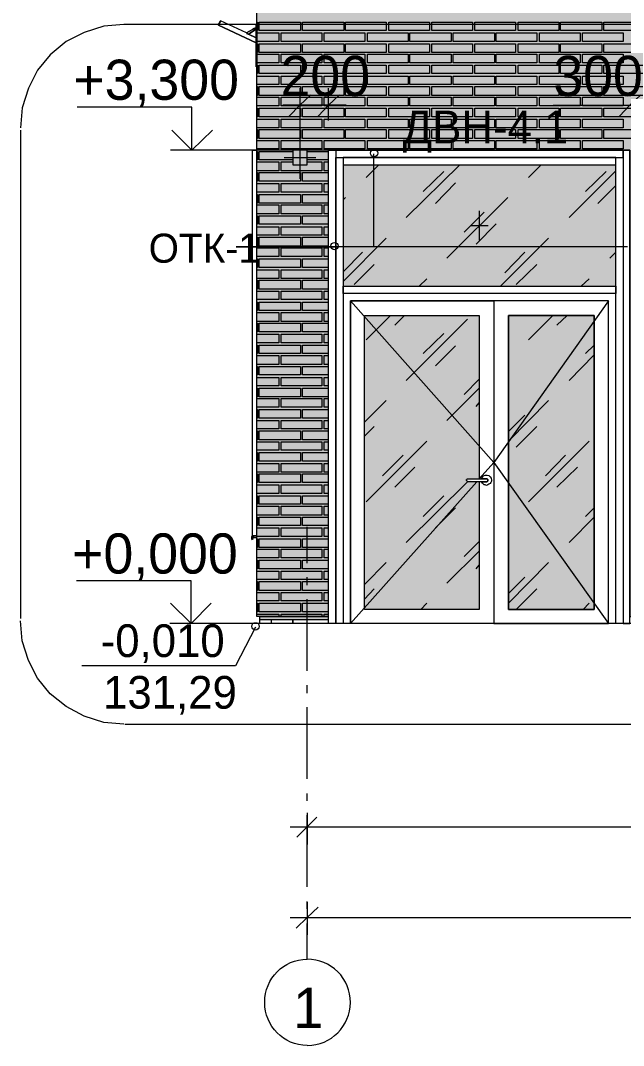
# Model space of a CAD drawing. Header units: millimetres. Extents: x -28928 to 100580, y -22867 to 36490.
# Drawn here: x -23521 to -19322, y 13356 to 20496 of the extents above; entities that cross this region are included whole.
import ezdxf

# ---------------------------------------------------------------- set-up
doc = ezdxf.new("R2010")
doc.units = ezdxf.units.MM
doc.layers.add('PDF _Геометрия', color=7, linetype='Continuous', true_color=0x8f8e8d)
doc.layers.add('PDF _Сплошная заливка', color=7, linetype='Continuous', true_color=0xffffff)
doc.layers.add('PDF _Текст', color=7, linetype='Continuous')

msp = doc.modelspace()

# ---------------------------------------------------------------- hatches: boundary and pattern name
at = {"layer": 'PDF _Сплошная заливка', "true_color": 0xdcd6cf, "transparency": 33554559}
msp.add_hatch(color=254, dxfattribs=at).paths.add_polyline_path([(-18676.6, 16343.4), (-18676.6, 19592.6), (-17276.3, 19592.6), (-17276.3, 16343.4), (19112.6, 16343.4), (19112.6, 30089.1), (-21853.9, 30089.1), (-21853.9, 16343.4), (-21375.9, 16343.4), (-21375.9, 19592.6), (-19277.4, 19592.6), (-19277.4, 16343.4)])
at = {"layer": 'PDF _Сплошная заливка', "transparency": 33554559}
msp.add_hatch(color=256, dxfattribs=at).paths.add_polyline_path([(-20326.6, 17286.8), (-20411.3, 17291), (-20415.5, 17295.3), (-20411.3, 17303.7), (-20326.6, 17303.7), (-20326.6, 18441.8), (-21126.3, 18441.8), (-21126.3, 16394.1), (-20326.6, 16394.1)])

# ---------------------------------------------------------------- linework, layer by layer
at = {"layer": 'PDF _Геометрия', "color": 7, "lineweight": 9}
for points in [[(-21853.9, 16296.8), (-21853.9, 16343.4), (-21875.1, 16343.4), (-21875.1, 30089.1)], [(-21375.9, 16343.4), (-21853.9, 16343.4), (-21375.9, 16343.4), (-21853.9, 16343.4), (-21375.9, 16343.4), (-21375.9, 19592.6), (-19277.4, 19592.6), (-19277.4, 16343.4), (-18676.6, 16343.4), (-18676.6, 19592.6), (-17276.3, 19592.6), (-17276.3, 16343.4), (19112.6, 16343.4), (19112.6, 30089.1), (19112.6, 16343.4), (19133.7, 16343.4), (19133.7, 30089.1), (19133.7, 16343.4), (52641.4, 16343.4)], [(-21947, 20409.1), (-22128.9, 20493.7), (-22133.2, 20489.5), (-22133.2, 20485.3), (-22137.4, 20481), (-22137.4, 20476.8), (-22141.6, 20472.6), (-22141.6, 20468.4), (-22141.6, 20464.1), (-21879.3, 20341.4), (-22141.6, 20464.1)], [(-16142.4, 19749.1), (-16155.1, 19888.7), (-16197.4, 20024.1), (-16265.1, 20151), (-16353.9, 20256.8), (-16463.9, 20349.9), (-16586.6, 20413.4), (-16722, 20455.7), (-16861.6, 20468.4), (-22801.6, 20468.4), (-22941.3, 20455.7), (-23076.6, 20413.4), (-23203.6, 20349.9), (-23313.6, 20256.8), (-23402.4, 20151), (-23465.9, 20024.1), (-23508.2, 19888.7), (-23520.9, 19749.1)], [(-22133.2, 20489.5), (-22133.2, 20485.3), (-22137.4, 20481), (-22137.4, 20476.8), (-22141.6, 20472.6), (-22141.6, 20468.4)], [(-21879.3, 20447.2), (-21947, 20409.1), (-21879.3, 20447.2), (-21904.7, 20434.5)], [(-21879.3, 20375.3), (-21934.3, 20400.7), (-21879.3, 20375.3), (-21934.3, 20400.7), (-21879.3, 20434.5)], [(-21947, 20409.1), (-21947, 20409.1)], [(-21947, 20404.9), (-21942.8, 20404.9), (-21938.6, 20404.9), (-21938.6, 20400.7), (-21934.3, 20400.7), (-21938.6, 20400.7), (-21934.3, 20400.7)], [(-21574.7, 20024.1), (-21574.7, 19905.7), (-21574.7, 19694.1), (-21574.7, 19393.7)], [(-21375.9, 19799.9), (-21375.9, 19905.7), (-21375.9, 20024.1)], [(-19395.9, 19905.7), (-18977, 19905.7), (-18977, 20024.1)], [(-20804.7, 19592.6), (-22057, 19592.6), (-22327.8, 19592.6), (-22327.8, 19893), (-23127.4, 19893)], [(-21253.2, 19905.7), (-21693.2, 19905.7)], [(-19810.5, 19905.7), (-19336.6, 19905.7), (-19125.1, 19905.7)], [(-23520.9, 19732.2), (-23520.9, 16330.7)], [(-21325.1, 16296.8), (-21325.1, 16322.2), (-21325.1, 16343.4), (-21325.1, 16381.4), (-21325.1, 18619.5), (-21325.1, 16296.8), (-21375.9, 16296.8), (-21375.9, 18619.5), (-21375.9, 19516.4), (-21375.9, 19592.6), (-21325.1, 19592.6), (-21325.1, 19516.4), (-21325.1, 18619.5), (-21325.1, 19541.8), (-21299.7, 19541.8), (-19349.3, 19541.8), (-19323.9, 19541.8), (-19323.9, 19592.6), (-19349.3, 19592.6), (-21299.7, 19592.6), (-21325.1, 19592.6), (-21325.1, 19541.8), (-21274.3, 19541.8), (-21274.3, 18619.5), (-21274.3, 16296.8), (-22082.4, 16296.8), (-22332, 16296.8), (-22332, 16593), (-23131.6, 16593)], [(-22175.5, 19592.6), (-22475.9, 19592.6)], [(-21062.8, 19567.2), (-21062.8, 18919.9), (-22018.9, 18919.9), (-21333.6, 18919.9)], [(-21875.1, 16893.4), (-21904.7, 16893.4), (-21904.7, 16969.5), (-21904.7, 19516.4), (-21904.7, 19592.6), (-21875.1, 19592.6)], [(-19374.7, 16296.8), (-19374.7, 18619.5), (-19374.7, 19541.8), (-21274.3, 19541.8), (-21274.3, 19491), (-19374.7, 19491), (-19374.7, 19541.8), (-19323.9, 19541.8), (-19323.9, 18619.5), (-19323.9, 16296.8), (-19277.4, 16296.8), (-19277.4, 18619.5), (-19277.4, 19516.4), (-19277.4, 19592.6), (-19323.9, 19592.6), (-19323.9, 19516.4), (-19323.9, 18619.5), (-19323.9, 16296.8)], [(-21684.7, 19541.8), (-21464.7, 19541.8)], [(-21113.6, 19402.2), (-21024.7, 19491)], [(-20834.3, 19123), (-20462, 19491)], [(-19983.9, 19402.2), (-19895.1, 19491)], [(-20715.9, 19304.9), (-20572, 19444.5)], [(-19700.5, 19123), (-19374.7, 19448.7)], [(-19586.3, 19304.9), (-19442.4, 19444.5)], [(-20631.3, 19220.3), (-20491.6, 19364.1)], [(-19501.6, 19220.3), (-19374.7, 19347.2)], [(-21274.3, 19245.7), (-21257.4, 19262.6)], [(-20550.9, 18839.5), (-20127.8, 19262.6)], [(-20432.4, 19021.4), (-20292.8, 19161)], [(-20326.6, 19169.5), (-20326.6, 18966.4)], [(-20385.9, 19068), (-20263.2, 19068)], [(-20347.8, 18936.8), (-20208.2, 19080.7)], [(-19294.3, 18919.9), (-22018.9, 18919.9)], [(-21274.3, 18678.7), (-20973.9, 18979.1)], [(-20178.6, 18644.9), (-19844.3, 18979.1)], [(-21274.3, 18746.4), (-21138.9, 18881.8)], [(-20148.9, 18738), (-20009.3, 18881.8)], [(-19417, 18839.5), (-19374.7, 18881.8)], [(-21198.2, 18657.6), (-21058.6, 18797.2)], [(-20068.6, 18657.6), (-19924.7, 18797.2)], [(-20745.5, 18644.9), (-20690.5, 18695.7)], [(-19615.9, 18644.9), (-19560.9, 18695.7)], [(-19425.5, 18543.4), (-20225.1, 17418), (-19425.5, 16296.8), (-19425.5, 18543.4), (-21223.6, 18543.4), (-21223.6, 16296.8), (-20343.6, 17282.6)], [(-20326.6, 17282.6), (-20326.6, 16394.1), (-21126.3, 16394.1), (-21126.3, 18441.8), (-20326.6, 18441.8), (-20326.6, 17303.7), (-20225.1, 17418), (-21223.6, 18543.4)], [(-21113.6, 18272.6), (-20944.3, 18441.8)], [(-20914.7, 18374.1), (-20847, 18441.8)], [(-19983.9, 18272.6), (-19814.7, 18441.8)], [(-19785.1, 18374.1), (-19713.2, 18441.8)], [(-20834.3, 17989.1), (-20407, 18416.4)], [(-20715.9, 18175.3), (-20572, 18314.9)], [(-20631.3, 18090.7), (-20491.6, 18230.3)], [(-19586.3, 18175.3), (-19527, 18234.5)], [(-19700.5, 17989.1), (-19527, 18166.8)], [(-20432.4, 17891.8), (-20326.6, 17997.6)], [(-20550.9, 17709.9), (-20326.6, 17934.1)], [(-21126.3, 17697.2), (-20973.9, 17849.5)], [(-20123.6, 17566), (-19844.3, 17849.5)], [(-20347.8, 17807.2), (-20326.6, 17832.6)], [(-20123.6, 17633.7), (-20009.3, 17748)], [(-21126.3, 17599.9), (-21058.6, 17667.6)], [(-20068.6, 17523.7), (-19924.7, 17667.6)], [(-21113.6, 17143), (-20690.5, 17566)], [(-19983.9, 17143), (-19560.9, 17566)], [(-20999.3, 17324.9), (-20855.5, 17468.7)], [(-19865.5, 17324.9), (-19725.9, 17468.7)], [(-20914.7, 17244.5), (-20775.1, 17384.1)], [(-19785.1, 17244.5), (-19641.3, 17384.1)], [(-20834.3, 16859.5), (-20407, 17282.6), (-20411.3, 17286.8), (-20415.5, 17291), (-20415.5, 17295.3), (-20415.5, 17299.5), (-20411.3, 17299.5), (-20411.3, 17303.7), (-20407, 17303.7), (-20275.9, 17303.7), (-20271.6, 17303.7), (-20267.4, 17299.5), (-20267.4, 17295.3), (-20263.2, 17295.3), (-20267.4, 17291), (-20267.4, 17286.8), (-20271.6, 17286.8), (-20271.6, 17282.6), (-20275.9, 17282.6), (-20407, 17282.6)], [(-20715.9, 17041.4), (-20572, 17185.3)], [(-20631.3, 16961), (-20491.6, 17100.7)], [(-19586.3, 17041.4), (-19527, 17100.7)], [(-19700.5, 16859.5), (-19527, 17037.2)], [(-21523.9, 16715.7), (-21523.9, 16969.5)], [(-21908.9, 16880.7), (-21908.9, 16880.7)], [(-20432.4, 16762.2), (-20326.6, 16868)], [(-20550.9, 16576), (-20326.6, 16800.3)], [(-21126.3, 16567.6), (-20973.9, 16719.9)], [(-20123.6, 16436.4), (-19844.3, 16719.9)], [(-20347.8, 16677.6), (-20326.6, 16703)], [(-21523.9, 16563.4), (-21523.9, 16618.4)], [(-20123.6, 16504.1), (-20009.3, 16618.4)], [(-21126.3, 16466), (-21058.6, 16538)], [(-20068.6, 16394.1), (-19924.7, 16538)], [(-21523.9, 15966.8), (-21523.9, 16466)], [(-20732.8, 16394.1), (-20690.5, 16436.4)], [(-19603.2, 16394.1), (-19560.9, 16436.4)], [(-22801.6, 15594.5), (-22941.3, 15607.2), (-23076.6, 15649.5), (-23203.6, 15717.2), (-23313.6, 15806), (-23402.4, 15916), (-23465.9, 16038.7), (-23508.2, 16174.1), (-23520.9, 16313.7)], [(-22179.7, 16296.8), (-22480.1, 16296.8)], [(82117.2, 14536.8), (82117.2, 16296.8), (63269.1, 16296.8), (-22471.6, 16296.8)], [(-21375.9, 16322.2), (-21853.9, 16322.2), (-21853.9, 16343.4)], [(-21853.9, 16326.4), (-21853.9, 16330.7)], [(-21773.6, 16296.8), (-21773.6, 16322.2)], [(-21325.1, 16343.4), (-21325.1, 16343.4)], [(-21325.1, 16330.7), (-21325.1, 16326.4)], [(-21883.6, 16271.4), (-22023.2, 16000.7), (-23093.6, 16000.7)], [(-21523.9, 15810.3), (-21523.9, 15865.3)], [(-21523.9, 15213.7), (-21523.9, 15713)], [(-22793.2, 15594.5), (-16798.2, 15594.5)], [(-21523.9, 15061.4), (-21523.9, 15112.2)], [(-21456.3, 14947.2), (-21523.9, 14879.5), (-21595.9, 14807.6)], [(-21523.9, 14976.8), (-21523.9, 14879.5), (-21523.9, 14756.8)], [(-21523.9, 14460.7), (-21523.9, 14959.9)], [(-21642.4, 14879.5), (18850.3, 14879.5), (18778.4, 14807.6)], [(-21523.9, 14308.4), (-21523.9, 14359.1)], [(-21523.9, 14354.9), (-21523.9, 14249.1), (-21523.9, 14126.4)], [(-21642.4, 14249.1), (82028.4, 14249.1)], [(-21523.9, 13957.2), (-21523.9, 14206.8)]]:
    msp.add_lwpolyline(points, dxfattribs=at)
for points in [[(-22128.9, 20493.7), (-22128.9, 20489.5), (-22133.2, 20489.5), (-22133.2, 20485.3), (-22137.4, 20481), (-22137.4, 20476.8), (-22141.6, 20472.6), (-22141.6, 20468.4), (-22141.6, 20464.1), (-22141.6, 20468.4), (-22137.4, 20468.4), (-22137.4, 20472.6), (-22133.2, 20476.8), (-22133.2, 20481), (-22128.9, 20485.3), (-22128.9, 20489.5)], [(-21879.3, 20434.5), (-21934.3, 20400.7)], [(-21875.1, 20468.4), (-21875.1, 20172.2), (-21879.3, 20172.2), (-21879.3, 20468.4)], [(-21523.9, 19592.6), (-21625.5, 19592.6), (-21625.5, 19491), (-21523.9, 19491)], [(-19374.7, 18594.1), (-21274.3, 18594.1), (-21274.3, 18644.9), (-19374.7, 18644.9)], [(-21223.6, 18543.4), (-20225.1, 18543.4), (-20225.1, 16296.8), (-21223.6, 16296.8)], [(-19425.5, 16296.8), (-19425.5, 18543.4), (-20225.1, 18543.4), (-20225.1, 16296.8)], [(-19527, 16394.1), (-19527, 18441.8), (-20123.6, 18441.8), (-20123.6, 16394.1)], [(-21875.1, 16906), (-21908.9, 16906), (-21908.9, 16880.7), (-21908.9, 16901.8)], [(-21908.9, 16880.7), (-21900.5, 16884.9)], [(-21625.5, 16296.8), (-21625.5, 16322.2)]]:
    msp.add_lwpolyline(points, close=True, dxfattribs=at)
at = {"layer": 'PDF _Геометрия', "lineweight": 9}
for points in [[(-21875.1, 20485.3), (-21870.9, 20485.3), (-21870.9, 20426), (-21875.1, 20426)], [(-21875.1, 20409.1), (-21862.4, 20409.1), (-21853.9, 20409.1), (-21722.8, 20409.1), (-21722.8, 20349.9), (-21853.9, 20349.9), (-21862.4, 20349.9), (-21875.1, 20349.9)], [(-21875.1, 20333), (-21870.9, 20333), (-21870.9, 20273.7), (-21875.1, 20273.7)], [(-21875.1, 20261), (-21862.4, 20261), (-21853.9, 20261), (-21722.8, 20261), (-21722.8, 20201.8), (-21853.9, 20201.8), (-21862.4, 20201.8), (-21875.1, 20201.8)], [(-21875.1, 20184.9), (-21870.9, 20184.9), (-21870.9, 20125.7), (-21875.1, 20125.7)], [(-21875.1, 20108.7), (-21862.4, 20108.7), (-21853.9, 20108.7), (-21722.8, 20108.7), (-21722.8, 20049.5), (-21853.9, 20049.5), (-21862.4, 20049.5), (-21875.1, 20049.5)], [(-21875.1, 20036.8), (-21870.9, 20036.8), (-21870.9, 19973.4), (-21875.1, 19973.4)], [(-21875.1, 19960.7), (-21862.4, 19960.7), (-21853.9, 19960.7), (-21722.8, 19960.7), (-21722.8, 19901.4), (-21853.9, 19901.4), (-21862.4, 19901.4), (-21875.1, 19901.4)], [(-21875.1, 19884.5), (-21870.9, 19884.5), (-21870.9, 19825.3), (-21875.1, 19825.3)], [(-21875.1, 19808.4), (-21862.4, 19808.4), (-21853.9, 19808.4), (-21722.8, 19808.4), (-21722.8, 19749.1), (-21853.9, 19749.1), (-21862.4, 19749.1), (-21875.1, 19749.1)], [(-21875.1, 19736.4), (-21870.9, 19736.4), (-21870.9, 19673), (-21875.1, 19673)], [(-21875.1, 19660.3), (-21862.4, 19660.3), (-21853.9, 19660.3), (-21722.8, 19660.3), (-21722.8, 19601), (-21853.9, 19601), (-21862.4, 19601), (-21875.1, 19601)], [(-21875.1, 19584.1), (-21870.9, 19584.1), (-21870.9, 19524.9), (-21875.1, 19524.9)], [(-21625.5, 19524.9), (-21853.9, 19524.9), (-21858.2, 19524.9), (-21858.2, 19584.1), (-21853.9, 19584.1), (-21625.5, 19584.1)], [(-21523.9, 19584.1), (-21375.9, 19584.1)], [(-21875.1, 19512.2), (-21862.4, 19512.2), (-21853.9, 19512.2), (-21722.8, 19512.2), (-21722.8, 19448.7), (-21853.9, 19448.7), (-21862.4, 19448.7), (-21875.1, 19448.7)], [(-21523.9, 19512.2), (-21422.4, 19512.2), (-21422.4, 19448.7), (-21566.3, 19448.7), (-21705.9, 19448.7), (-21705.9, 19512.2), (-21625.5, 19512.2)], [(-21375.9, 19524.9), (-21523.9, 19524.9)], [(-21375.9, 19448.7), (-21405.5, 19448.7), (-21405.5, 19512.2), (-21375.9, 19512.2)], [(-21875.1, 19436), (-21870.9, 19436), (-21870.9, 19376.8), (-21875.1, 19376.8)], [(-21375.9, 19376.8), (-21557.8, 19376.8), (-21557.8, 19436), (-21375.9, 19436)], [(-21875.1, 19359.9), (-21862.4, 19359.9), (-21853.9, 19359.9), (-21722.8, 19359.9), (-21722.8, 19300.7), (-21853.9, 19300.7), (-21862.4, 19300.7), (-21875.1, 19300.7)], [(-21375.9, 19300.7), (-21405.5, 19300.7), (-21405.5, 19359.9), (-21375.9, 19359.9)], [(-21875.1, 19283.7), (-21870.9, 19283.7), (-21870.9, 19224.5), (-21875.1, 19224.5)], [(-21375.9, 19224.5), (-21557.8, 19224.5), (-21557.8, 19283.7), (-21375.9, 19283.7)], [(-21875.1, 19211.8), (-21862.4, 19211.8), (-21853.9, 19211.8), (-21722.8, 19211.8), (-21722.8, 19148.4), (-21853.9, 19148.4), (-21862.4, 19148.4), (-21875.1, 19148.4)], [(-21375.9, 19148.4), (-21405.5, 19148.4), (-21405.5, 19211.8), (-21375.9, 19211.8)], [(-21875.1, 19135.7), (-21870.9, 19135.7), (-21870.9, 19076.4), (-21875.1, 19076.4)], [(-21375.9, 19076.4), (-21557.8, 19076.4), (-21557.8, 19135.7), (-21375.9, 19135.7)], [(-21875.1, 19059.5), (-21862.4, 19059.5), (-21853.9, 19059.5), (-21722.8, 19059.5), (-21722.8, 19000.3), (-21853.9, 19000.3), (-21862.4, 19000.3), (-21875.1, 19000.3)], [(-21375.9, 19000.3), (-21405.5, 19000.3), (-21405.5, 19059.5), (-21375.9, 19059.5)], [(-21875.1, 18987.6), (-21870.9, 18987.6), (-21870.9, 18924.1), (-21875.1, 18924.1)], [(-21375.9, 18924.1), (-21557.8, 18924.1), (-21557.8, 18987.6), (-21375.9, 18987.6)], [(-21875.1, 18911.4), (-21862.4, 18911.4), (-21853.9, 18911.4), (-21722.8, 18911.4), (-21722.8, 18852.2), (-21853.9, 18852.2), (-21862.4, 18852.2), (-21875.1, 18852.2)], [(-21375.9, 18852.2), (-21405.5, 18852.2), (-21405.5, 18911.4), (-21375.9, 18911.4)], [(-21875.1, 18835.3), (-21870.9, 18835.3), (-21870.9, 18776), (-21875.1, 18776)], [(-21375.9, 18776), (-21557.8, 18776), (-21557.8, 18835.3), (-21375.9, 18835.3)], [(-21875.1, 18759.1), (-21862.4, 18759.1), (-21853.9, 18759.1), (-21722.8, 18759.1), (-21722.8, 18699.9), (-21853.9, 18699.9), (-21862.4, 18699.9), (-21875.1, 18699.9)], [(-21375.9, 18699.9), (-21405.5, 18699.9), (-21405.5, 18759.1), (-21375.9, 18759.1)], [(-21875.1, 18687.2), (-21870.9, 18687.2), (-21870.9, 18623.7), (-21875.1, 18623.7)], [(-21375.9, 18623.7), (-21557.8, 18623.7), (-21557.8, 18687.2), (-21375.9, 18687.2)], [(-21875.1, 18611), (-21862.4, 18611), (-21853.9, 18611), (-21722.8, 18611), (-21722.8, 18551.8), (-21853.9, 18551.8), (-21862.4, 18551.8), (-21875.1, 18551.8)], [(-21375.9, 18551.8), (-21405.5, 18551.8), (-21405.5, 18611), (-21375.9, 18611)], [(-21875.1, 18534.9), (-21870.9, 18534.9), (-21870.9, 18475.7), (-21875.1, 18475.7)], [(-21375.9, 18475.7), (-21557.8, 18475.7), (-21557.8, 18534.9), (-21375.9, 18534.9)], [(-21875.1, 18463), (-21862.4, 18463), (-21853.9, 18463), (-21722.8, 18463), (-21722.8, 18399.5), (-21853.9, 18399.5), (-21862.4, 18399.5), (-21875.1, 18399.5)], [(-21375.9, 18399.5), (-21405.5, 18399.5), (-21405.5, 18463), (-21375.9, 18463)], [(-21875.1, 18386.8), (-21870.9, 18386.8), (-21870.9, 18327.6), (-21875.1, 18327.6)], [(-21375.9, 18327.6), (-21557.8, 18327.6), (-21557.8, 18386.8), (-21375.9, 18386.8)], [(-21875.1, 18310.7), (-21862.4, 18310.7), (-21853.9, 18310.7), (-21722.8, 18310.7), (-21722.8, 18251.4), (-21853.9, 18251.4), (-21862.4, 18251.4), (-21875.1, 18251.4)], [(-21375.9, 18251.4), (-21405.5, 18251.4), (-21405.5, 18310.7), (-21375.9, 18310.7)], [(-21875.1, 18234.5), (-21870.9, 18234.5), (-21870.9, 18175.3), (-21875.1, 18175.3)], [(-21375.9, 18175.3), (-21557.8, 18175.3), (-21557.8, 18234.5), (-21375.9, 18234.5)], [(-21875.1, 18162.6), (-21862.4, 18162.6), (-21853.9, 18162.6), (-21722.8, 18162.6), (-21722.8, 18099.1), (-21853.9, 18099.1), (-21862.4, 18099.1), (-21875.1, 18099.1)], [(-21375.9, 18099.1), (-21405.5, 18099.1), (-21405.5, 18162.6), (-21375.9, 18162.6)], [(-21875.1, 18086.4), (-21870.9, 18086.4), (-21870.9, 18027.2), (-21875.1, 18027.2)], [(-21375.9, 18027.2), (-21557.8, 18027.2), (-21557.8, 18086.4), (-21375.9, 18086.4)], [(-21875.1, 18010.3), (-21862.4, 18010.3), (-21853.9, 18010.3), (-21722.8, 18010.3), (-21722.8, 17951), (-21853.9, 17951), (-21862.4, 17951), (-21875.1, 17951)], [(-21375.9, 17951), (-21405.5, 17951), (-21405.5, 18010.3), (-21375.9, 18010.3)], [(-21875.1, 17934.1), (-21870.9, 17934.1), (-21870.9, 17874.9), (-21875.1, 17874.9)], [(-21375.9, 17874.9), (-21557.8, 17874.9), (-21557.8, 17934.1), (-21375.9, 17934.1)], [(-21875.1, 17862.2), (-21862.4, 17862.2), (-21853.9, 17862.2), (-21722.8, 17862.2), (-21722.8, 17803), (-21853.9, 17803), (-21862.4, 17803), (-21875.1, 17803)], [(-21375.9, 17803), (-21405.5, 17803), (-21405.5, 17862.2), (-21375.9, 17862.2)], [(-21875.1, 17786), (-21870.9, 17786), (-21870.9, 17726.8), (-21875.1, 17726.8)], [(-21375.9, 17726.8), (-21557.8, 17726.8), (-21557.8, 17786), (-21375.9, 17786)], [(-21875.1, 17709.9), (-21862.4, 17709.9), (-21853.9, 17709.9), (-21722.8, 17709.9), (-21722.8, 17650.7), (-21853.9, 17650.7), (-21862.4, 17650.7), (-21875.1, 17650.7)], [(-21375.9, 17650.7), (-21405.5, 17650.7), (-21405.5, 17709.9), (-21375.9, 17709.9)], [(-21875.1, 17638), (-21870.9, 17638), (-21870.9, 17574.5), (-21875.1, 17574.5)], [(-21375.9, 17574.5), (-21557.8, 17574.5), (-21557.8, 17638), (-21375.9, 17638)], [(-21875.1, 17561.8), (-21862.4, 17561.8), (-21853.9, 17561.8), (-21722.8, 17561.8), (-21722.8, 17502.6), (-21853.9, 17502.6), (-21862.4, 17502.6), (-21875.1, 17502.6)], [(-21375.9, 17502.6), (-21405.5, 17502.6), (-21405.5, 17561.8), (-21375.9, 17561.8)], [(-21875.1, 17485.7), (-21870.9, 17485.7), (-21870.9, 17426.4), (-21875.1, 17426.4)], [(-21375.9, 17426.4), (-21557.8, 17426.4), (-21557.8, 17485.7), (-21375.9, 17485.7)], [(-21875.1, 17409.5), (-21862.4, 17409.5), (-21853.9, 17409.5), (-21722.8, 17409.5), (-21722.8, 17350.3), (-21853.9, 17350.3), (-21862.4, 17350.3), (-21875.1, 17350.3)], [(-21375.9, 17350.3), (-21405.5, 17350.3), (-21405.5, 17409.5), (-21375.9, 17409.5)], [(-21875.1, 17337.6), (-21870.9, 17337.6), (-21870.9, 17278.4), (-21875.1, 17278.4)], [(-21375.9, 17278.4), (-21557.8, 17278.4), (-21557.8, 17337.6), (-21375.9, 17337.6)], [(-21875.1, 17261.4), (-21862.4, 17261.4), (-21853.9, 17261.4), (-21722.8, 17261.4), (-21722.8, 17202.2), (-21853.9, 17202.2), (-21862.4, 17202.2), (-21875.1, 17202.2)], [(-21375.9, 17202.2), (-21405.5, 17202.2), (-21405.5, 17261.4), (-21375.9, 17261.4)], [(-21875.1, 17185.3), (-21870.9, 17185.3), (-21870.9, 17126), (-21875.1, 17126)], [(-21375.9, 17126), (-21557.8, 17126), (-21557.8, 17185.3), (-21375.9, 17185.3)], [(-21875.1, 17113.4), (-21862.4, 17113.4), (-21853.9, 17113.4), (-21722.8, 17113.4), (-21722.8, 17049.9), (-21853.9, 17049.9), (-21862.4, 17049.9), (-21875.1, 17049.9)], [(-21375.9, 17049.9), (-21405.5, 17049.9), (-21405.5, 17113.4), (-21375.9, 17113.4)], [(-21875.1, 17037.2), (-21870.9, 17037.2), (-21870.9, 16978), (-21875.1, 16978)], [(-21375.9, 16978), (-21557.8, 16978), (-21557.8, 17037.2), (-21375.9, 17037.2)], [(-21875.1, 16961), (-21862.4, 16961), (-21853.9, 16961), (-21722.8, 16961), (-21722.8, 16901.8), (-21853.9, 16901.8), (-21862.4, 16901.8), (-21875.1, 16901.8)], [(-21375.9, 16901.8), (-21405.5, 16901.8), (-21405.5, 16961), (-21375.9, 16961)], [(-21875.1, 16884.9), (-21870.9, 16884.9), (-21870.9, 16825.7), (-21875.1, 16825.7)], [(-21375.9, 16825.7), (-21557.8, 16825.7), (-21557.8, 16884.9), (-21375.9, 16884.9)], [(-21875.1, 16813), (-21862.4, 16813), (-21853.9, 16813), (-21722.8, 16813), (-21722.8, 16753.7), (-21853.9, 16753.7), (-21862.4, 16753.7), (-21875.1, 16753.7)], [(-21375.9, 16753.7), (-21405.5, 16753.7), (-21405.5, 16813), (-21375.9, 16813)], [(-21875.1, 16736.8), (-21870.9, 16736.8), (-21870.9, 16677.6), (-21875.1, 16677.6)], [(-21375.9, 16677.6), (-21557.8, 16677.6), (-21557.8, 16736.8), (-21375.9, 16736.8)], [(-21875.1, 16660.7), (-21862.4, 16660.7), (-21853.9, 16660.7), (-21722.8, 16660.7), (-21722.8, 16601.4), (-21853.9, 16601.4), (-21862.4, 16601.4), (-21875.1, 16601.4)], [(-21375.9, 16601.4), (-21405.5, 16601.4), (-21405.5, 16660.7), (-21375.9, 16660.7)], [(-21875.1, 16588.7), (-21870.9, 16588.7), (-21870.9, 16525.3), (-21875.1, 16525.3)], [(-21375.9, 16525.3), (-21557.8, 16525.3), (-21557.8, 16588.7), (-21375.9, 16588.7)], [(-21875.1, 16512.6), (-21862.4, 16512.6), (-21853.9, 16512.6), (-21722.8, 16512.6), (-21722.8, 16453.4), (-21853.9, 16453.4), (-21862.4, 16453.4), (-21875.1, 16453.4)], [(-21375.9, 16453.4), (-21405.5, 16453.4), (-21405.5, 16512.6), (-21375.9, 16512.6)], [(-21875.1, 16436.4), (-21870.9, 16436.4), (-21870.9, 16377.2), (-21875.1, 16377.2)], [(-21375.9, 16377.2), (-21557.8, 16377.2), (-21557.8, 16436.4), (-21375.9, 16436.4)], [(-21875.1, 16360.3), (-21862.4, 16360.3), (-21853.9, 16360.3), (-21722.8, 16360.3), (-21722.8, 16343.4)], [(-21705.9, 16343.4), (-21705.9, 16360.3), (-21566.3, 16360.3), (-21422.4, 16360.3), (-21422.4, 16343.4)], [(-21405.5, 16343.4), (-21405.5, 16360.3), (-21375.9, 16360.3)]]:
    msp.add_lwpolyline(points, dxfattribs=at)
for points in [[(-21570.5, 20485.3), (-21570.5, 20426), (-21853.9, 20426), (-21858.2, 20426), (-21858.2, 20485.3), (-21853.9, 20485.3)], [(-21270.1, 20485.3), (-21270.1, 20426), (-21557.8, 20426), (-21557.8, 20485.3)], [(-20973.9, 20485.3), (-20973.9, 20426), (-21257.4, 20426), (-21257.4, 20485.3)], [(-20673.6, 20485.3), (-20673.6, 20426), (-20957, 20426), (-20957, 20485.3)], [(-20373.2, 20485.3), (-20373.2, 20426), (-20656.6, 20426), (-20656.6, 20485.3)], [(-20072.8, 20485.3), (-20072.8, 20426), (-20356.3, 20426), (-20356.3, 20485.3)], [(-19772.4, 20485.3), (-19772.4, 20426), (-20055.9, 20426), (-20055.9, 20485.3)], [(-19472, 20485.3), (-19472, 20426), (-19759.7, 20426), (-19759.7, 20485.3)], [(-19171.6, 20485.3), (-19171.6, 20426), (-19459.3, 20426), (-19459.3, 20485.3)], [(-21422.4, 20349.9), (-21566.3, 20349.9), (-21705.9, 20349.9), (-21705.9, 20409.1), (-21566.3, 20409.1), (-21422.4, 20409.1)], [(-21122, 20349.9), (-21265.9, 20349.9), (-21405.5, 20349.9), (-21405.5, 20409.1), (-21265.9, 20409.1), (-21122, 20409.1)], [(-20821.6, 20349.9), (-20965.5, 20349.9), (-21105.1, 20349.9), (-21105.1, 20409.1), (-20965.5, 20409.1), (-20821.6, 20409.1)], [(-20521.3, 20349.9), (-20665.1, 20349.9), (-20808.9, 20349.9), (-20808.9, 20409.1), (-20665.1, 20409.1), (-20521.3, 20409.1)], [(-20220.9, 20349.9), (-20364.7, 20349.9), (-20508.6, 20349.9), (-20508.6, 20409.1), (-20364.7, 20409.1), (-20220.9, 20409.1)], [(-19924.7, 20349.9), (-20064.3, 20349.9), (-20208.2, 20349.9), (-20208.2, 20409.1), (-20064.3, 20409.1), (-19924.7, 20409.1)], [(-19624.3, 20349.9), (-19763.9, 20349.9), (-19907.8, 20349.9), (-19907.8, 20409.1), (-19763.9, 20409.1), (-19624.3, 20409.1)], [(-19323.9, 20349.9), (-19463.6, 20349.9), (-19607.4, 20349.9), (-19607.4, 20409.1), (-19463.6, 20409.1), (-19323.9, 20409.1)], [(-21570.5, 20333), (-21570.5, 20273.7), (-21853.9, 20273.7), (-21858.2, 20273.7), (-21858.2, 20333), (-21853.9, 20333)], [(-21270.1, 20333), (-21270.1, 20273.7), (-21557.8, 20273.7), (-21557.8, 20333)], [(-20973.9, 20333), (-20973.9, 20273.7), (-21257.4, 20273.7), (-21257.4, 20333)], [(-20673.6, 20333), (-20673.6, 20273.7), (-20957, 20273.7), (-20957, 20333)], [(-20373.2, 20333), (-20373.2, 20273.7), (-20656.6, 20273.7), (-20656.6, 20333)], [(-20072.8, 20333), (-20072.8, 20273.7), (-20356.3, 20273.7), (-20356.3, 20333)], [(-19772.4, 20333), (-19772.4, 20273.7), (-20055.9, 20273.7), (-20055.9, 20333)], [(-19472, 20333), (-19472, 20273.7), (-19759.7, 20273.7), (-19759.7, 20333)], [(-19171.6, 20333), (-19171.6, 20273.7), (-19459.3, 20273.7), (-19459.3, 20333)], [(-21422.4, 20201.8), (-21566.3, 20201.8), (-21705.9, 20201.8), (-21705.9, 20261), (-21566.3, 20261), (-21422.4, 20261)], [(-21122, 20201.8), (-21265.9, 20201.8), (-21405.5, 20201.8), (-21405.5, 20261), (-21265.9, 20261), (-21122, 20261)], [(-20821.6, 20201.8), (-20965.5, 20201.8), (-21105.1, 20201.8), (-21105.1, 20261), (-20965.5, 20261), (-20821.6, 20261)], [(-20521.3, 20201.8), (-20665.1, 20201.8), (-20808.9, 20201.8), (-20808.9, 20261), (-20665.1, 20261), (-20521.3, 20261)], [(-20220.9, 20201.8), (-20364.7, 20201.8), (-20508.6, 20201.8), (-20508.6, 20261), (-20364.7, 20261), (-20220.9, 20261)], [(-19924.7, 20201.8), (-20064.3, 20201.8), (-20208.2, 20201.8), (-20208.2, 20261), (-20064.3, 20261), (-19924.7, 20261)], [(-19624.3, 20201.8), (-19763.9, 20201.8), (-19907.8, 20201.8), (-19907.8, 20261), (-19763.9, 20261), (-19624.3, 20261)], [(-19323.9, 20201.8), (-19463.6, 20201.8), (-19607.4, 20201.8), (-19607.4, 20261), (-19463.6, 20261), (-19323.9, 20261)], [(-21570.5, 20184.9), (-21570.5, 20125.7), (-21853.9, 20125.7), (-21858.2, 20125.7), (-21858.2, 20184.9), (-21853.9, 20184.9)], [(-21270.1, 20184.9), (-21270.1, 20125.7), (-21557.8, 20125.7), (-21557.8, 20184.9)], [(-20973.9, 20184.9), (-20973.9, 20125.7), (-21257.4, 20125.7), (-21257.4, 20184.9)], [(-20673.6, 20184.9), (-20673.6, 20125.7), (-20957, 20125.7), (-20957, 20184.9)], [(-20373.2, 20184.9), (-20373.2, 20125.7), (-20656.6, 20125.7), (-20656.6, 20184.9)], [(-20072.8, 20184.9), (-20072.8, 20125.7), (-20356.3, 20125.7), (-20356.3, 20184.9)], [(-19772.4, 20184.9), (-19772.4, 20125.7), (-20055.9, 20125.7), (-20055.9, 20184.9)], [(-19472, 20184.9), (-19472, 20125.7), (-19759.7, 20125.7), (-19759.7, 20184.9)], [(-19171.6, 20184.9), (-19171.6, 20125.7), (-19459.3, 20125.7), (-19459.3, 20184.9)], [(-21422.4, 20049.5), (-21566.3, 20049.5), (-21705.9, 20049.5), (-21705.9, 20108.7), (-21566.3, 20108.7), (-21422.4, 20108.7)], [(-21122, 20049.5), (-21265.9, 20049.5), (-21405.5, 20049.5), (-21405.5, 20108.7), (-21265.9, 20108.7), (-21122, 20108.7)], [(-20821.6, 20049.5), (-20965.5, 20049.5), (-21105.1, 20049.5), (-21105.1, 20108.7), (-20965.5, 20108.7), (-20821.6, 20108.7)], [(-20521.3, 20049.5), (-20665.1, 20049.5), (-20808.9, 20049.5), (-20808.9, 20108.7), (-20665.1, 20108.7), (-20521.3, 20108.7)], [(-20220.9, 20049.5), (-20364.7, 20049.5), (-20508.6, 20049.5), (-20508.6, 20108.7), (-20364.7, 20108.7), (-20220.9, 20108.7)], [(-19924.7, 20049.5), (-20064.3, 20049.5), (-20208.2, 20049.5), (-20208.2, 20108.7), (-20064.3, 20108.7), (-19924.7, 20108.7)], [(-19624.3, 20049.5), (-19763.9, 20049.5), (-19907.8, 20049.5), (-19907.8, 20108.7), (-19763.9, 20108.7), (-19624.3, 20108.7)], [(-19323.9, 20049.5), (-19463.6, 20049.5), (-19607.4, 20049.5), (-19607.4, 20108.7), (-19463.6, 20108.7), (-19323.9, 20108.7)], [(-21570.5, 20036.8), (-21570.5, 19973.4), (-21853.9, 19973.4), (-21858.2, 19973.4), (-21858.2, 20036.8), (-21853.9, 20036.8)], [(-21270.1, 20036.8), (-21270.1, 19973.4), (-21557.8, 19973.4), (-21557.8, 20036.8)], [(-20973.9, 20036.8), (-20973.9, 19973.4), (-21257.4, 19973.4), (-21257.4, 20036.8)], [(-20673.6, 20036.8), (-20673.6, 19973.4), (-20957, 19973.4), (-20957, 20036.8)], [(-20373.2, 20036.8), (-20373.2, 19973.4), (-20656.6, 19973.4), (-20656.6, 20036.8)], [(-20072.8, 20036.8), (-20072.8, 19973.4), (-20356.3, 19973.4), (-20356.3, 20036.8)], [(-19772.4, 20036.8), (-19772.4, 19973.4), (-20055.9, 19973.4), (-20055.9, 20036.8)], [(-19472, 20036.8), (-19472, 19973.4), (-19759.7, 19973.4), (-19759.7, 20036.8)], [(-19171.6, 20036.8), (-19171.6, 19973.4), (-19459.3, 19973.4), (-19459.3, 20036.8)], [(-21422.4, 19901.4), (-21566.3, 19901.4), (-21705.9, 19901.4), (-21705.9, 19960.7), (-21566.3, 19960.7), (-21422.4, 19960.7)], [(-21122, 19901.4), (-21265.9, 19901.4), (-21405.5, 19901.4), (-21405.5, 19960.7), (-21265.9, 19960.7), (-21122, 19960.7)], [(-20821.6, 19901.4), (-20965.5, 19901.4), (-21105.1, 19901.4), (-21105.1, 19960.7), (-20965.5, 19960.7), (-20821.6, 19960.7)], [(-20521.3, 19901.4), (-20665.1, 19901.4), (-20808.9, 19901.4), (-20808.9, 19960.7), (-20665.1, 19960.7), (-20521.3, 19960.7)], [(-20220.9, 19901.4), (-20364.7, 19901.4), (-20508.6, 19901.4), (-20508.6, 19960.7), (-20364.7, 19960.7), (-20220.9, 19960.7)], [(-19924.7, 19901.4), (-20064.3, 19901.4), (-20208.2, 19901.4), (-20208.2, 19960.7), (-20064.3, 19960.7), (-19924.7, 19960.7)], [(-19624.3, 19901.4), (-19763.9, 19901.4), (-19907.8, 19901.4), (-19907.8, 19960.7), (-19763.9, 19960.7), (-19624.3, 19960.7)], [(-19323.9, 19901.4), (-19463.6, 19901.4), (-19607.4, 19901.4), (-19607.4, 19960.7), (-19463.6, 19960.7), (-19323.9, 19960.7)], [(-21570.5, 19884.5), (-21570.5, 19825.3), (-21853.9, 19825.3), (-21858.2, 19825.3), (-21858.2, 19884.5), (-21853.9, 19884.5)], [(-21270.1, 19884.5), (-21270.1, 19825.3), (-21557.8, 19825.3), (-21557.8, 19884.5)], [(-20973.9, 19884.5), (-20973.9, 19825.3), (-21257.4, 19825.3), (-21257.4, 19884.5)], [(-20673.6, 19884.5), (-20673.6, 19825.3), (-20957, 19825.3), (-20957, 19884.5)], [(-20373.2, 19884.5), (-20373.2, 19825.3), (-20656.6, 19825.3), (-20656.6, 19884.5)], [(-20072.8, 19884.5), (-20072.8, 19825.3), (-20356.3, 19825.3), (-20356.3, 19884.5)], [(-19772.4, 19884.5), (-19772.4, 19825.3), (-20055.9, 19825.3), (-20055.9, 19884.5)], [(-19472, 19884.5), (-19472, 19825.3), (-19759.7, 19825.3), (-19759.7, 19884.5)], [(-19171.6, 19884.5), (-19171.6, 19825.3), (-19459.3, 19825.3), (-19459.3, 19884.5)], [(-21422.4, 19749.1), (-21566.3, 19749.1), (-21705.9, 19749.1), (-21705.9, 19808.4), (-21566.3, 19808.4), (-21422.4, 19808.4)], [(-21122, 19749.1), (-21265.9, 19749.1), (-21405.5, 19749.1), (-21405.5, 19808.4), (-21265.9, 19808.4), (-21122, 19808.4)], [(-20821.6, 19749.1), (-20965.5, 19749.1), (-21105.1, 19749.1), (-21105.1, 19808.4), (-20965.5, 19808.4), (-20821.6, 19808.4)], [(-20521.3, 19749.1), (-20665.1, 19749.1), (-20808.9, 19749.1), (-20808.9, 19808.4), (-20665.1, 19808.4), (-20521.3, 19808.4)], [(-20220.9, 19749.1), (-20364.7, 19749.1), (-20508.6, 19749.1), (-20508.6, 19808.4), (-20364.7, 19808.4), (-20220.9, 19808.4)], [(-19924.7, 19749.1), (-20064.3, 19749.1), (-20208.2, 19749.1), (-20208.2, 19808.4), (-20064.3, 19808.4), (-19924.7, 19808.4)], [(-19624.3, 19749.1), (-19763.9, 19749.1), (-19907.8, 19749.1), (-19907.8, 19808.4), (-19763.9, 19808.4), (-19624.3, 19808.4)], [(-19323.9, 19749.1), (-19463.6, 19749.1), (-19607.4, 19749.1), (-19607.4, 19808.4), (-19463.6, 19808.4), (-19323.9, 19808.4)], [(-21570.5, 19736.4), (-21570.5, 19673), (-21853.9, 19673), (-21858.2, 19673), (-21858.2, 19736.4), (-21853.9, 19736.4)], [(-21270.1, 19736.4), (-21270.1, 19673), (-21557.8, 19673), (-21557.8, 19736.4)], [(-20973.9, 19736.4), (-20973.9, 19673), (-21257.4, 19673), (-21257.4, 19736.4)], [(-20673.6, 19736.4), (-20673.6, 19673), (-20957, 19673), (-20957, 19736.4)], [(-20373.2, 19736.4), (-20373.2, 19673), (-20656.6, 19673), (-20656.6, 19736.4)], [(-20072.8, 19736.4), (-20072.8, 19673), (-20356.3, 19673), (-20356.3, 19736.4)], [(-19772.4, 19736.4), (-19772.4, 19673), (-20055.9, 19673), (-20055.9, 19736.4)], [(-19472, 19736.4), (-19472, 19673), (-19759.7, 19673), (-19759.7, 19736.4)], [(-19171.6, 19736.4), (-19171.6, 19673), (-19459.3, 19673), (-19459.3, 19736.4)], [(-21422.4, 19601), (-21566.3, 19601), (-21705.9, 19601), (-21705.9, 19660.3), (-21566.3, 19660.3), (-21422.4, 19660.3)], [(-21122, 19601), (-21265.9, 19601), (-21405.5, 19601), (-21405.5, 19660.3), (-21265.9, 19660.3), (-21122, 19660.3)], [(-20821.6, 19601), (-20965.5, 19601), (-21105.1, 19601), (-21105.1, 19660.3), (-20965.5, 19660.3), (-20821.6, 19660.3)], [(-20521.3, 19601), (-20665.1, 19601), (-20808.9, 19601), (-20808.9, 19660.3), (-20665.1, 19660.3), (-20521.3, 19660.3)], [(-20220.9, 19601), (-20364.7, 19601), (-20508.6, 19601), (-20508.6, 19660.3), (-20364.7, 19660.3), (-20220.9, 19660.3)], [(-19924.7, 19601), (-20064.3, 19601), (-20208.2, 19601), (-20208.2, 19660.3), (-20064.3, 19660.3), (-19924.7, 19660.3)], [(-19624.3, 19601), (-19763.9, 19601), (-19907.8, 19601), (-19907.8, 19660.3), (-19763.9, 19660.3), (-19624.3, 19660.3)], [(-19323.9, 19601), (-19463.6, 19601), (-19607.4, 19601), (-19607.4, 19660.3), (-19463.6, 19660.3), (-19323.9, 19660.3)], [(-21570.5, 19436), (-21570.5, 19376.8), (-21853.9, 19376.8), (-21858.2, 19376.8), (-21858.2, 19436), (-21853.9, 19436)], [(-21422.4, 19300.7), (-21566.3, 19300.7), (-21705.9, 19300.7), (-21705.9, 19359.9), (-21566.3, 19359.9), (-21422.4, 19359.9)], [(-21570.5, 19283.7), (-21570.5, 19224.5), (-21853.9, 19224.5), (-21858.2, 19224.5), (-21858.2, 19283.7), (-21853.9, 19283.7)], [(-21422.4, 19148.4), (-21566.3, 19148.4), (-21705.9, 19148.4), (-21705.9, 19211.8), (-21566.3, 19211.8), (-21422.4, 19211.8)], [(-21570.5, 19135.7), (-21570.5, 19076.4), (-21853.9, 19076.4), (-21858.2, 19076.4), (-21858.2, 19135.7), (-21853.9, 19135.7)], [(-21422.4, 19000.3), (-21566.3, 19000.3), (-21705.9, 19000.3), (-21705.9, 19059.5), (-21566.3, 19059.5), (-21422.4, 19059.5)], [(-21570.5, 18987.6), (-21570.5, 18924.1), (-21853.9, 18924.1), (-21858.2, 18924.1), (-21858.2, 18987.6), (-21853.9, 18987.6)], [(-21422.4, 18852.2), (-21566.3, 18852.2), (-21705.9, 18852.2), (-21705.9, 18911.4), (-21566.3, 18911.4), (-21422.4, 18911.4)], [(-21570.5, 18835.3), (-21570.5, 18776), (-21853.9, 18776), (-21858.2, 18776), (-21858.2, 18835.3), (-21853.9, 18835.3)], [(-21422.4, 18699.9), (-21566.3, 18699.9), (-21705.9, 18699.9), (-21705.9, 18759.1), (-21566.3, 18759.1), (-21422.4, 18759.1)], [(-21570.5, 18687.2), (-21570.5, 18623.7), (-21853.9, 18623.7), (-21858.2, 18623.7), (-21858.2, 18687.2), (-21853.9, 18687.2)], [(-21422.4, 18551.8), (-21566.3, 18551.8), (-21705.9, 18551.8), (-21705.9, 18611), (-21566.3, 18611), (-21422.4, 18611)], [(-21570.5, 18534.9), (-21570.5, 18475.7), (-21853.9, 18475.7), (-21858.2, 18475.7), (-21858.2, 18534.9), (-21853.9, 18534.9)], [(-21422.4, 18399.5), (-21566.3, 18399.5), (-21705.9, 18399.5), (-21705.9, 18463), (-21566.3, 18463), (-21422.4, 18463)], [(-21570.5, 18386.8), (-21570.5, 18327.6), (-21853.9, 18327.6), (-21858.2, 18327.6), (-21858.2, 18386.8), (-21853.9, 18386.8)], [(-21422.4, 18251.4), (-21566.3, 18251.4), (-21705.9, 18251.4), (-21705.9, 18310.7), (-21566.3, 18310.7), (-21422.4, 18310.7)], [(-21570.5, 18234.5), (-21570.5, 18175.3), (-21853.9, 18175.3), (-21858.2, 18175.3), (-21858.2, 18234.5), (-21853.9, 18234.5)], [(-21422.4, 18099.1), (-21566.3, 18099.1), (-21705.9, 18099.1), (-21705.9, 18162.6), (-21566.3, 18162.6), (-21422.4, 18162.6)], [(-21570.5, 18086.4), (-21570.5, 18027.2), (-21853.9, 18027.2), (-21858.2, 18027.2), (-21858.2, 18086.4), (-21853.9, 18086.4)], [(-21422.4, 17951), (-21566.3, 17951), (-21705.9, 17951), (-21705.9, 18010.3), (-21566.3, 18010.3), (-21422.4, 18010.3)], [(-21570.5, 17934.1), (-21570.5, 17874.9), (-21853.9, 17874.9), (-21858.2, 17874.9), (-21858.2, 17934.1), (-21853.9, 17934.1)], [(-21422.4, 17803), (-21566.3, 17803), (-21705.9, 17803), (-21705.9, 17862.2), (-21566.3, 17862.2), (-21422.4, 17862.2)], [(-21570.5, 17786), (-21570.5, 17726.8), (-21853.9, 17726.8), (-21858.2, 17726.8), (-21858.2, 17786), (-21853.9, 17786)], [(-21422.4, 17650.7), (-21566.3, 17650.7), (-21705.9, 17650.7), (-21705.9, 17709.9), (-21566.3, 17709.9), (-21422.4, 17709.9)], [(-21570.5, 17638), (-21570.5, 17574.5), (-21853.9, 17574.5), (-21858.2, 17574.5), (-21858.2, 17638), (-21853.9, 17638)], [(-21422.4, 17502.6), (-21566.3, 17502.6), (-21705.9, 17502.6), (-21705.9, 17561.8), (-21566.3, 17561.8), (-21422.4, 17561.8)], [(-21570.5, 17485.7), (-21570.5, 17426.4), (-21853.9, 17426.4), (-21858.2, 17426.4), (-21858.2, 17485.7), (-21853.9, 17485.7)], [(-21422.4, 17350.3), (-21566.3, 17350.3), (-21705.9, 17350.3), (-21705.9, 17409.5), (-21566.3, 17409.5), (-21422.4, 17409.5)], [(-21570.5, 17337.6), (-21570.5, 17278.4), (-21853.9, 17278.4), (-21858.2, 17278.4), (-21858.2, 17337.6), (-21853.9, 17337.6)], [(-21422.4, 17202.2), (-21566.3, 17202.2), (-21705.9, 17202.2), (-21705.9, 17261.4), (-21566.3, 17261.4), (-21422.4, 17261.4)], [(-21570.5, 17185.3), (-21570.5, 17126), (-21853.9, 17126), (-21858.2, 17126), (-21858.2, 17185.3), (-21853.9, 17185.3)], [(-21422.4, 17049.9), (-21566.3, 17049.9), (-21705.9, 17049.9), (-21705.9, 17113.4), (-21566.3, 17113.4), (-21422.4, 17113.4)], [(-21570.5, 17037.2), (-21570.5, 16978), (-21853.9, 16978), (-21858.2, 16978), (-21858.2, 17037.2), (-21853.9, 17037.2)], [(-21422.4, 16901.8), (-21566.3, 16901.8), (-21705.9, 16901.8), (-21705.9, 16961), (-21566.3, 16961), (-21422.4, 16961)], [(-21570.5, 16884.9), (-21570.5, 16825.7), (-21853.9, 16825.7), (-21858.2, 16825.7), (-21858.2, 16884.9), (-21853.9, 16884.9)], [(-21422.4, 16753.7), (-21566.3, 16753.7), (-21705.9, 16753.7), (-21705.9, 16813), (-21566.3, 16813), (-21422.4, 16813)], [(-21570.5, 16736.8), (-21570.5, 16677.6), (-21853.9, 16677.6), (-21858.2, 16677.6), (-21858.2, 16736.8), (-21853.9, 16736.8)], [(-21422.4, 16601.4), (-21566.3, 16601.4), (-21705.9, 16601.4), (-21705.9, 16660.7), (-21566.3, 16660.7), (-21422.4, 16660.7)], [(-21570.5, 16588.7), (-21570.5, 16525.3), (-21853.9, 16525.3), (-21858.2, 16525.3), (-21858.2, 16588.7), (-21853.9, 16588.7)], [(-21422.4, 16453.4), (-21566.3, 16453.4), (-21705.9, 16453.4), (-21705.9, 16512.6), (-21566.3, 16512.6), (-21422.4, 16512.6)], [(-21570.5, 16436.4), (-21570.5, 16377.2), (-21853.9, 16377.2), (-21858.2, 16377.2), (-21858.2, 16436.4), (-21853.9, 16436.4)]]:
    msp.add_lwpolyline(points, close=True, dxfattribs=at)
at = {"layer": 'PDF _Геометрия', "color": 7, "lineweight": 18}
for points in [[(-21650.9, 19829.5), (-21574.7, 19905.7), (-21498.6, 19977.6)], [(-21447.8, 19829.5), (-21375.9, 19905.7), (-21299.7, 19977.6)], [(-19201.3, 19977.6), (-19277.4, 19905.7), (-19349.3, 19829.5)], [(-22183.9, 19732.2), (-22327.8, 19592.6), (-22467.4, 19732.2)], [(-22192.4, 16436.4), (-22332, 16296.8), (-22475.9, 16436.4)], [(-21447.8, 14321), (-21523.9, 14249.1), (-21600.1, 14173)]]:
    msp.add_lwpolyline(points, dxfattribs=at)
at = {"layer": 'PDF _Геометрия', "color": 171, "lineweight": 9, "true_color": 0x8080ff}
msp.add_lwpolyline([(-20326.6, 17282.6), (-20326.6, 16394.1), (-21126.3, 16394.1), (-21126.3, 18441.8), (-20326.6, 18441.8), (-20326.6, 17303.7)], dxfattribs=at)
msp.add_lwpolyline([(-20123.6, 16394.1), (-20123.6, 18441.8), (-19527, 18441.8), (-19527, 16394.1)], close=True, dxfattribs=at)
at = {"layer": 'PDF _Геометрия', "color": 7, "lineweight": 9}
msp.add_lwpolyline([(-20242, 17295.3), (-20242, 17286.8), (-20246.3, 17278.4), (-20250.5, 17269.9), (-20258.9, 17265.7), (-20267.4, 17261.4), (-20275.9, 17257.2), (-20284.3, 17261.4), (-20292.8, 17261.4), (-20301.3, 17269.9), (-20305.5, 17274.1), (-20309.7, 17282.6), (-20275.9, 17282.6), (-20271.6, 17282.6), (-20271.6, 17286.8), (-20267.4, 17286.8), (-20267.4, 17291), (-20263.2, 17295.3), (-20267.4, 17295.3), (-20267.4, 17299.5), (-20271.6, 17303.7), (-20275.9, 17303.7), (-20309.7, 17303.7, -0.901888)], format="xyb", close=True, dxfattribs=at)
at = {"layer": 'PDF _Геометрия', "color": 7, "lineweight": 18}
msp.add_lwpolyline([(-21523.9, 13356.4, 0.411972), (-21223.6, 13656.8, 0.417263), (-21523.9, 13957.2)], format="xyb", dxfattribs=at)
at = {"layer": 'PDF _Геометрия', "color": 7, "lineweight": 9}
for points in [[(-21083.9, 19571.4), (-21083.9, 19588.4), (-21075.5, 19596.8), (-21058.6, 19596.8)], [(-21083.9, 19571.4), (-21083.9, 19588.4), (-21075.5, 19596.8), (-21058.6, 19596.8)], [(-21058.6, 19546), (-21075.5, 19546), (-21083.9, 19558.7), (-21083.9, 19571.4)], [(-21058.6, 19546), (-21075.5, 19546), (-21083.9, 19558.7), (-21083.9, 19571.4)], [(-21058.6, 19596.8), (-21045.9, 19596.8), (-21033.2, 19588.4), (-21033.2, 19571.4)], [(-21058.6, 19596.8), (-21045.9, 19596.8), (-21033.2, 19588.4), (-21033.2, 19571.4)], [(-21033.2, 19571.4), (-21033.2, 19558.7), (-21045.9, 19546), (-21058.6, 19546)], [(-21033.2, 19571.4), (-21033.2, 19558.7), (-21045.9, 19546), (-21058.6, 19546)], [(-21358.9, 18924.1), (-21358.9, 18941), (-21350.5, 18949.5), (-21333.6, 18949.5)], [(-21358.9, 18924.1), (-21358.9, 18941), (-21350.5, 18949.5), (-21333.6, 18949.5)], [(-21333.6, 18898.7), (-21350.5, 18898.7), (-21358.9, 18911.4), (-21358.9, 18924.1)], [(-21333.6, 18898.7), (-21350.5, 18898.7), (-21358.9, 18911.4), (-21358.9, 18924.1)], [(-21333.6, 18949.5), (-21320.9, 18949.5), (-21308.2, 18941), (-21308.2, 18924.1)], [(-21333.6, 18949.5), (-21320.9, 18949.5), (-21308.2, 18941), (-21308.2, 18924.1)], [(-21308.2, 18924.1), (-21308.2, 18911.4), (-21320.9, 18898.7), (-21333.6, 18898.7)], [(-21308.2, 18924.1), (-21308.2, 18911.4), (-21320.9, 18898.7), (-21333.6, 18898.7)], [(-21908.9, 16275.7), (-21908.9, 16292.6), (-21900.5, 16301), (-21883.6, 16301)], [(-21908.9, 16275.7), (-21908.9, 16292.6), (-21900.5, 16301), (-21883.6, 16301)], [(-21883.6, 16301), (-21870.9, 16301), (-21858.2, 16292.6), (-21858.2, 16275.7)], [(-21883.6, 16301), (-21870.9, 16301), (-21858.2, 16292.6), (-21858.2, 16275.7)], [(-21883.6, 16250.3), (-21900.5, 16250.3), (-21908.9, 16263), (-21908.9, 16275.7)], [(-21883.6, 16250.3), (-21900.5, 16250.3), (-21908.9, 16263), (-21908.9, 16275.7)], [(-21858.2, 16275.7), (-21858.2, 16263), (-21870.9, 16250.3), (-21883.6, 16250.3)], [(-21858.2, 16275.7), (-21858.2, 16263), (-21870.9, 16250.3), (-21883.6, 16250.3)]]:
    msp.add_open_spline(points, degree=3, dxfattribs=at)
at = {"layer": 'PDF _Геометрия', "color": 7, "lineweight": 18}
for points in [[(-21820.1, 13656.8), (-21820.1, 13826), (-21688.9, 13957.2), (-21523.9, 13957.2)], [(-21523.9, 13356.4), (-21688.9, 13356.4), (-21820.1, 13491.8), (-21820.1, 13656.8)]]:
    msp.add_open_spline(points, degree=3, dxfattribs=at)
at = {"layer": 'PDF _Сплошная заливка', "color": 254, "lineweight": 9, "true_color": 0xdcd6cf, "transparency": 33554559}
msp.add_solid([(-21875.1, 30089.1), (-21875.1, 16343.4), (-21853.9, 30089.1), (-21853.9, 16343.4)], dxfattribs=at)
at = {"layer": 'PDF _Сплошная заливка', "color": 9, "lineweight": 9, "true_color": 0xc7c7c7, "transparency": 33554559}
msp.add_solid([(-21625.5, 19592.6), (-21625.5, 19491), (-21523.9, 19592.6), (-21523.9, 19491)], dxfattribs=at)
at = {"layer": 'PDF _Сплошная заливка', "lineweight": 9, "transparency": 33554559}
for points in [[(-21274.3, 19491), (-21274.3, 18644.9), (-19374.7, 19491), (-19374.7, 18644.9)], [(-20123.6, 18441.8), (-20123.6, 16394.1), (-19527, 18441.8), (-19527, 16394.1)]]:
    msp.add_solid(points, dxfattribs=at)
at = {"layer": 'PDF _Сплошная заливка', "color": 252, "lineweight": 9, "true_color": 0xa48f7a, "transparency": 33554559}
msp.add_solid([(-21853.9, 16343.4), (-21853.9, 16322.2), (-21375.9, 16343.4), (-21375.9, 16322.2)], dxfattribs=at)

# ---------------------------------------------------------------- texts
at = {"layer": 'PDF _Текст', "attachment_point": 4, "style": ''}
for s, insert, char_height in [('+3,300', (-23152.9, 20057.3), 279.44), ('200', (-21710.3, 20108.1), 279.44), ('300', (-19810.7, 20108.1), 279.44), ('ДВН-4.1', (-20860.2, 19721.4), 227.71), ('ОТК-1', (-22628.3, 18908.5), 202.56), ('+0,000', (-23161.4, 16757.4), 279.44), ('-0,010', (-22962.5, 16155), 227.71), ('131,29', (-22945.6, 15795.3), 227.71), ('1', (-21621.4, 13618.5), 280.1)]:
    msp.add_mtext(s, dxfattribs=dict(at, insert=insert, char_height=char_height))

doc.saveas('drawing.dxf')
